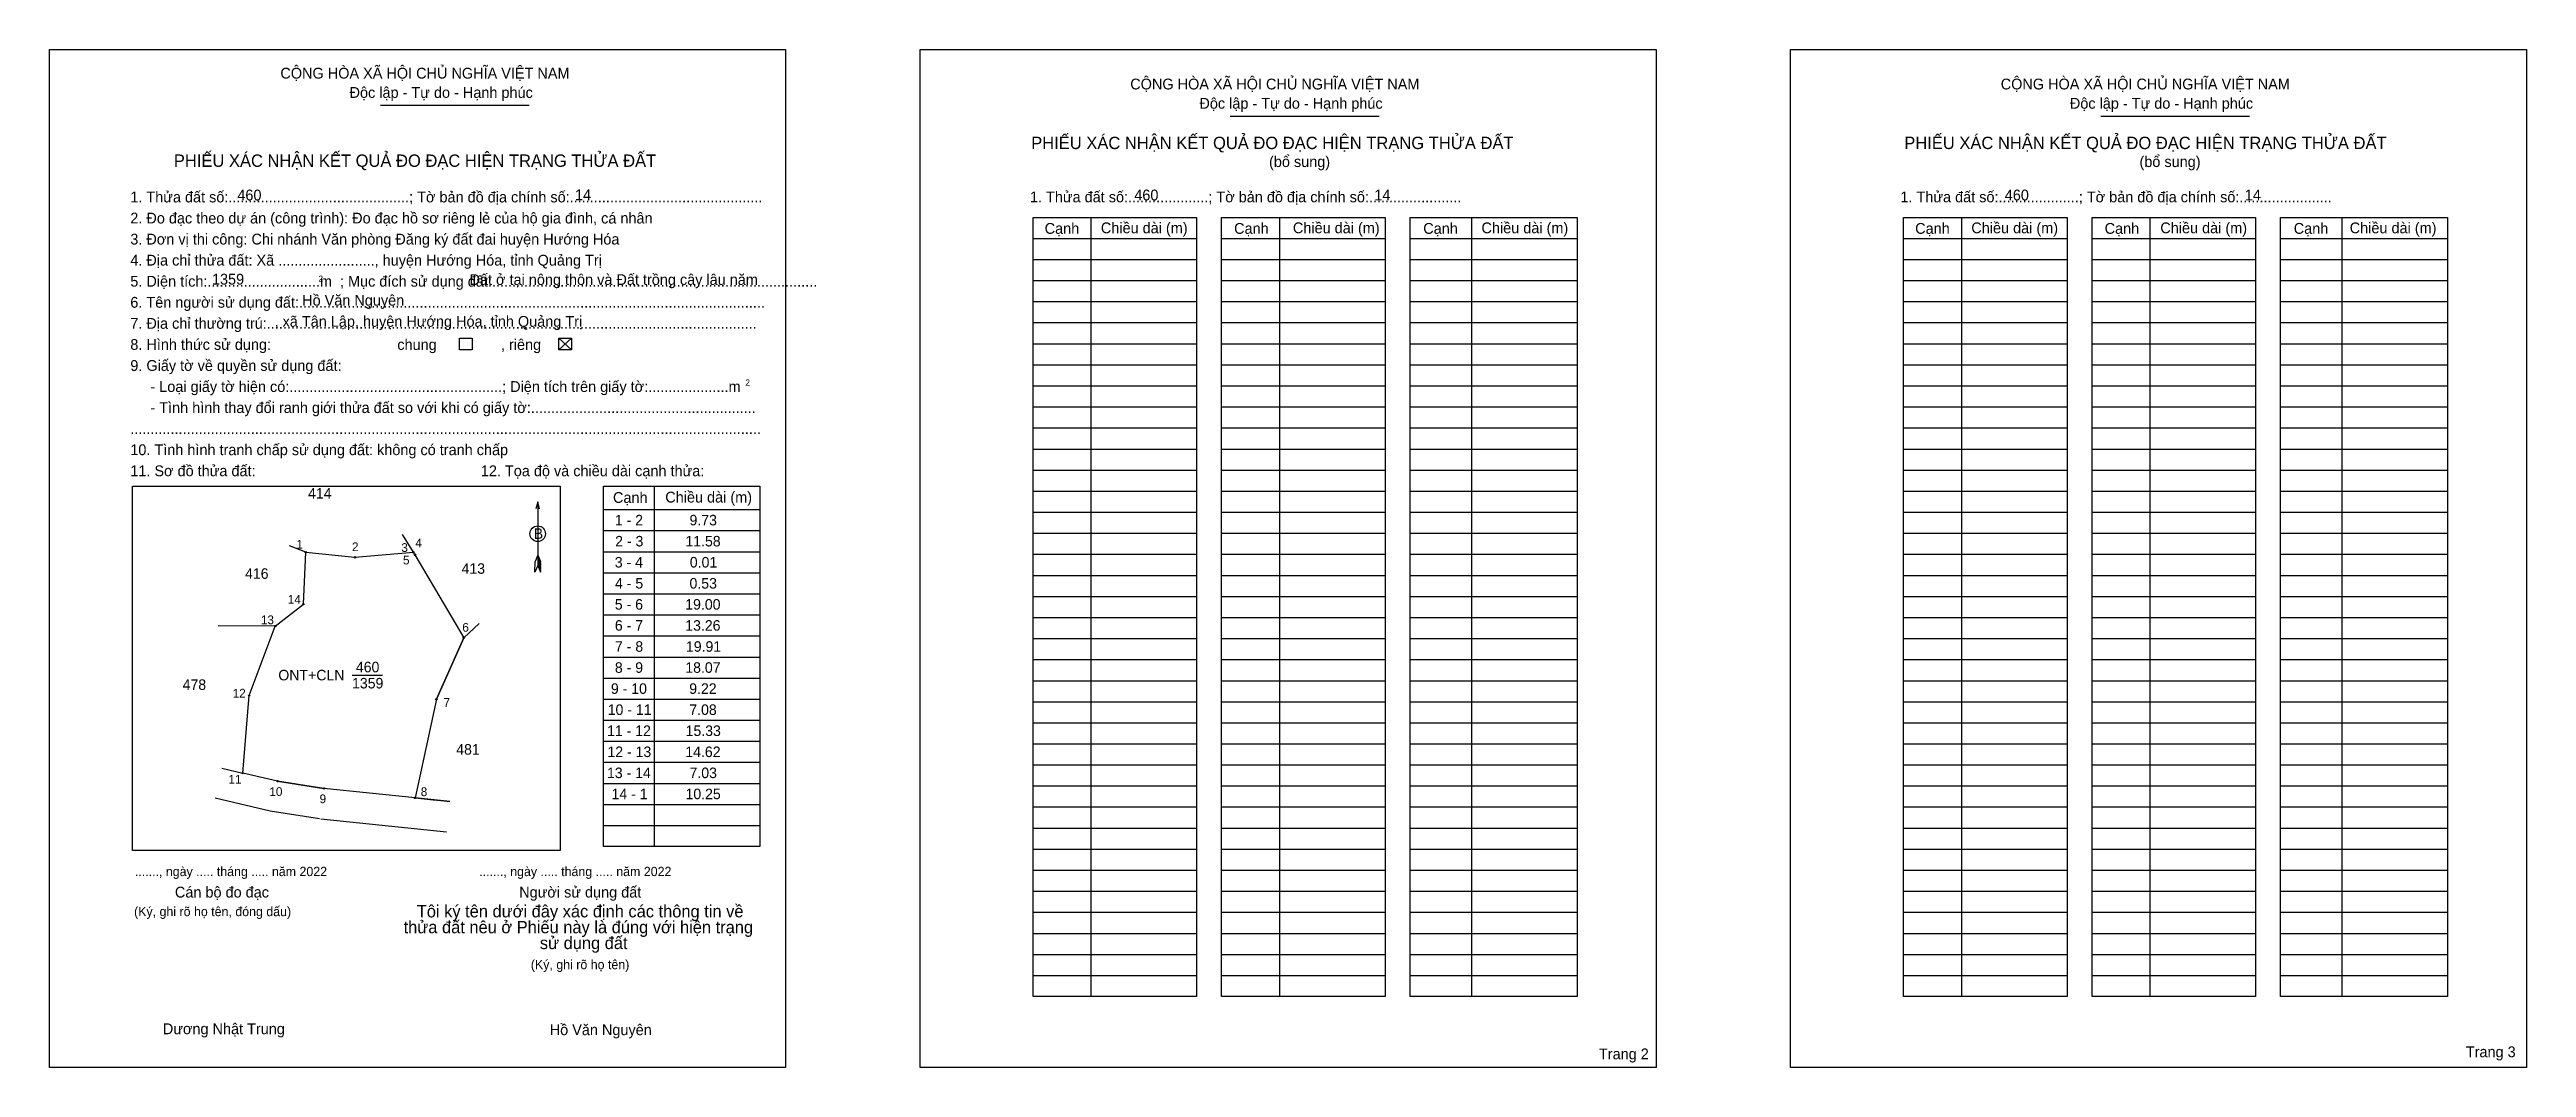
# Model space of a CAD drawing. Extents: x 548361 to 548849, y 1836200 to 1836400.
import ezdxf

# ---------------------------------------------------------------- set-up
doc = ezdxf.new("R2010")
doc.units = 0
for name, color, linetype in [('Level 1', 7, 'Continuous'), ('Level 10', 7, 'Continuous'), ('Level 11', 7, 'Continuous'), ('Level 13', 7, 'Continuous'), ('Level 2', 7, 'Continuous'), ('Level 25', 7, 'Continuous'), ('Level 27', 7, 'Continuous'), ('Level 36', 7, 'Continuous'), ('Level 48', 7, 'Continuous'), ('Level 50', 7, 'Continuous'), ('Level 52', 7, 'Continuous'), ('Level 55', 7, 'Continuous'), ('Level 6', 7, 'Continuous'), ('Level 9', 7, 'Continuous')]:
    doc.layers.add(name, color=color, linetype=linetype)

msp = doc.modelspace()

# ---------------------------------------------------------------- linework, layer by layer
at = {"layer": 'Level 1'}
for p, q in [((548361.4, 1836400.17), (548361.4, 1836400.17)), ((548532.92, 1836400.17), (548532.92, 1836400.17)), ((548426.6, 1836389.2), (548455.92, 1836389.2)), ((548594.05, 1836387.05), (548623.38, 1836387.05)), ((548765.57, 1836387.05), (548794.9, 1836387.05)), ((548566.59, 1836367.11), (548566.59, 1836213.57)), ((548603.74, 1836367.11), (548603.74, 1836213.57)), ((548641.59, 1836367.11), (548641.59, 1836213.57)), ((548738.11, 1836367.11), (548738.11, 1836213.57)), ((548775.27, 1836367.11), (548775.27, 1836213.57)), ((548813.11, 1836367.11), (548813.11, 1836213.57)), ((548555.18, 1836362.96), (548587.41, 1836362.96)), ((548592.33, 1836362.96), (548624.56, 1836362.96)), ((548629.48, 1836362.96), (548662.41, 1836362.96)), ((548726.7, 1836362.96), (548758.93, 1836362.96)), ((548763.85, 1836362.96), (548796.09, 1836362.96)), ((548801.01, 1836362.96), (548833.93, 1836362.96)), ((548555.18, 1836358.81), (548587.41, 1836358.81)), ((548592.33, 1836358.81), (548624.56, 1836358.81)), ((548629.48, 1836358.81), (548662.41, 1836358.81)), ((548726.7, 1836358.81), (548758.93, 1836358.81)), ((548763.85, 1836358.81), (548796.09, 1836358.81)), ((548801.01, 1836358.81), (548833.93, 1836358.81)), ((548555.18, 1836354.66), (548587.41, 1836354.66)), ((548592.33, 1836354.66), (548624.56, 1836354.66)), ((548629.48, 1836354.66), (548662.41, 1836354.66)), ((548726.7, 1836354.66), (548758.93, 1836354.66)), ((548763.85, 1836354.66), (548796.09, 1836354.66)), ((548801.01, 1836354.66), (548833.93, 1836354.66)), ((548555.18, 1836350.51), (548587.41, 1836350.51)), ((548592.33, 1836350.51), (548624.56, 1836350.51)), ((548629.48, 1836350.51), (548662.41, 1836350.51)), ((548726.7, 1836350.51), (548758.93, 1836350.51)), ((548763.85, 1836350.51), (548796.09, 1836350.51)), ((548801.01, 1836350.51), (548833.93, 1836350.51)), ((548461.75, 1836343.29), (548464.24, 1836340.97)), ((548461.75, 1836340.97), (548464.24, 1836343.29)), ((548555.18, 1836346.36), (548587.41, 1836346.36)), ((548592.33, 1836346.36), (548624.56, 1836346.36)), ((548629.48, 1836346.36), (548662.41, 1836346.36)), ((548726.7, 1836346.36), (548758.93, 1836346.36)), ((548763.85, 1836346.36), (548796.09, 1836346.36)), ((548801.01, 1836346.36), (548833.93, 1836346.36)), ((548555.18, 1836342.21), (548587.41, 1836342.21)), ((548555.18, 1836338.06), (548587.41, 1836338.06)), ((548592.33, 1836342.21), (548624.56, 1836342.21)), ((548592.33, 1836338.06), (548624.56, 1836338.06)), ((548629.48, 1836342.21), (548662.41, 1836342.21)), ((548629.48, 1836338.06), (548662.41, 1836338.06)), ((548726.7, 1836342.21), (548758.93, 1836342.21)), ((548726.7, 1836338.06), (548758.93, 1836338.06)), ((548763.85, 1836342.21), (548796.09, 1836342.21)), ((548763.85, 1836338.06), (548796.09, 1836338.06)), ((548801.01, 1836342.21), (548833.93, 1836342.21)), ((548801.01, 1836338.06), (548833.93, 1836338.06)), ((548555.18, 1836333.91), (548587.41, 1836333.91)), ((548592.33, 1836333.91), (548624.56, 1836333.91)), ((548629.48, 1836333.91), (548662.41, 1836333.91)), ((548726.7, 1836333.91), (548758.93, 1836333.91)), ((548763.85, 1836333.91), (548796.09, 1836333.91)), ((548801.01, 1836333.91), (548833.93, 1836333.91)), ((548555.18, 1836329.76), (548587.41, 1836329.76)), ((548592.33, 1836329.76), (548624.56, 1836329.76)), ((548629.48, 1836329.76), (548662.41, 1836329.76)), ((548726.7, 1836329.76), (548758.93, 1836329.76)), ((548763.85, 1836329.76), (548796.09, 1836329.76)), ((548801.01, 1836329.76), (548833.93, 1836329.76)), ((548555.18, 1836325.61), (548587.41, 1836325.61)), ((548592.33, 1836325.61), (548624.56, 1836325.61)), ((548629.48, 1836325.61), (548662.41, 1836325.61)), ((548726.7, 1836325.61), (548758.93, 1836325.61)), ((548763.85, 1836325.61), (548796.09, 1836325.61)), ((548801.01, 1836325.61), (548833.93, 1836325.61)), ((548555.18, 1836321.46), (548587.41, 1836321.46)), ((548592.33, 1836321.46), (548624.56, 1836321.46)), ((548629.48, 1836321.46), (548662.41, 1836321.46)), ((548726.7, 1836321.46), (548758.93, 1836321.46)), ((548763.85, 1836321.46), (548796.09, 1836321.46)), ((548801.01, 1836321.46), (548833.93, 1836321.46)), ((548377.73, 1836314.14), (548377.73, 1836314.14)), ((548480.51, 1836314.16), (548480.51, 1836243.13)), ((548555.18, 1836317.31), (548587.41, 1836317.31)), ((548555.18, 1836313.16), (548587.41, 1836313.16)), ((548592.33, 1836317.31), (548624.56, 1836317.31)), ((548592.33, 1836313.16), (548624.56, 1836313.16)), ((548629.48, 1836317.31), (548662.41, 1836317.31)), ((548629.48, 1836313.16), (548662.41, 1836313.16)), ((548726.7, 1836317.31), (548758.93, 1836317.31)), ((548726.7, 1836313.16), (548758.93, 1836313.16)), ((548763.85, 1836317.31), (548796.09, 1836317.31)), ((548763.85, 1836313.16), (548796.09, 1836313.16)), ((548801.01, 1836317.31), (548833.93, 1836317.31)), ((548801.01, 1836313.16), (548833.93, 1836313.16)), ((548457.58, 1836311.04), (548457.58, 1836298.48)), ((548470.55, 1836309.52), (548501.33, 1836309.52)), ((548555.18, 1836309.01), (548587.41, 1836309.01)), ((548592.33, 1836309.01), (548624.56, 1836309.01)), ((548629.48, 1836309.01), (548662.41, 1836309.01)), ((548726.7, 1836309.01), (548758.93, 1836309.01)), ((548763.85, 1836309.01), (548796.09, 1836309.01)), ((548801.01, 1836309.01), (548833.93, 1836309.01)), ((548470.55, 1836305.37), (548501.33, 1836305.37)), ((548555.18, 1836304.86), (548587.41, 1836304.86)), ((548592.33, 1836304.86), (548624.56, 1836304.86)), ((548629.48, 1836304.86), (548662.41, 1836304.86)), ((548726.7, 1836304.86), (548758.93, 1836304.86)), ((548763.85, 1836304.86), (548796.09, 1836304.86)), ((548801.01, 1836304.86), (548833.93, 1836304.86)), ((548457.03, 1836297.2), (548457.06, 1836299.28)), ((548457.58, 1836298.48), (548457.03, 1836297.2)), ((548457.58, 1836300.56), (548457.06, 1836299.28)), ((548457.58, 1836300.56), (548458.11, 1836299.28)), ((548457.58, 1836300.38), (548458.11, 1836299.09)), ((548457.58, 1836300.2), (548458.11, 1836298.91)), ((548457.58, 1836300.02), (548458.12, 1836298.72)), ((548457.58, 1836299.83), (548458.12, 1836298.54)), ((548457.58, 1836299.65), (548458.12, 1836298.35)), ((548457.58, 1836299.47), (548458.12, 1836298.16)), ((548457.58, 1836299.29), (548458.13, 1836297.98)), ((548457.58, 1836299.11), (548458.13, 1836297.79)), ((548457.58, 1836298.93), (548458.13, 1836297.6)), ((548457.58, 1836298.75), (548458.13, 1836297.42)), ((548457.58, 1836298.48), (548458.13, 1836297.2)), ((548458.13, 1836297.2), (548458.11, 1836299.28)), ((548470.55, 1836301.22), (548501.33, 1836301.22)), ((548555.18, 1836300.71), (548587.41, 1836300.71)), ((548592.33, 1836300.71), (548624.56, 1836300.71)), ((548629.48, 1836300.71), (548662.41, 1836300.71)), ((548726.7, 1836300.71), (548758.93, 1836300.71)), ((548763.85, 1836300.71), (548796.09, 1836300.71)), ((548801.01, 1836300.71), (548833.93, 1836300.71)), ((548470.55, 1836297.07), (548501.33, 1836297.07)), ((548555.18, 1836296.56), (548587.41, 1836296.56)), ((548592.33, 1836296.56), (548624.56, 1836296.56)), ((548629.48, 1836296.56), (548662.41, 1836296.56)), ((548726.7, 1836296.56), (548758.93, 1836296.56)), ((548763.85, 1836296.56), (548796.09, 1836296.56)), ((548801.01, 1836296.56), (548833.93, 1836296.56)), ((548470.55, 1836292.92), (548501.33, 1836292.92)), ((548470.55, 1836288.77), (548501.33, 1836288.77)), ((548555.18, 1836292.41), (548587.41, 1836292.41)), ((548592.33, 1836292.41), (548624.56, 1836292.41)), ((548629.48, 1836292.41), (548662.41, 1836292.41)), ((548726.7, 1836292.41), (548758.93, 1836292.41)), ((548763.85, 1836292.41), (548796.09, 1836292.41)), ((548801.01, 1836292.41), (548833.93, 1836292.41)), ((548470.55, 1836284.62), (548501.33, 1836284.62)), ((548555.18, 1836288.26), (548587.41, 1836288.26)), ((548555.18, 1836284.11), (548587.41, 1836284.11)), ((548592.33, 1836288.26), (548624.56, 1836288.26)), ((548592.33, 1836284.11), (548624.56, 1836284.11)), ((548629.48, 1836288.26), (548662.41, 1836288.26)), ((548629.48, 1836284.11), (548662.41, 1836284.11)), ((548726.7, 1836288.26), (548758.93, 1836288.26)), ((548726.7, 1836284.11), (548758.93, 1836284.11)), ((548763.85, 1836288.26), (548796.09, 1836288.26)), ((548763.85, 1836284.11), (548796.09, 1836284.11)), ((548801.01, 1836288.26), (548833.93, 1836288.26)), ((548801.01, 1836284.11), (548833.93, 1836284.11)), ((548470.55, 1836280.47), (548501.33, 1836280.47)), ((548555.18, 1836279.96), (548587.41, 1836279.96)), ((548592.33, 1836279.96), (548624.56, 1836279.96)), ((548629.48, 1836279.96), (548662.41, 1836279.96)), ((548726.7, 1836279.96), (548758.93, 1836279.96)), ((548763.85, 1836279.96), (548796.09, 1836279.96)), ((548801.01, 1836279.96), (548833.93, 1836279.96)), ((548470.55, 1836276.33), (548501.33, 1836276.33)), ((548555.18, 1836275.81), (548587.41, 1836275.81)), ((548592.33, 1836275.81), (548624.56, 1836275.81)), ((548629.48, 1836275.81), (548662.41, 1836275.81)), ((548726.7, 1836275.81), (548758.93, 1836275.81)), ((548763.85, 1836275.81), (548796.09, 1836275.81)), ((548801.01, 1836275.81), (548833.93, 1836275.81)), ((548470.55, 1836272.18), (548501.33, 1836272.18)), ((548555.18, 1836271.66), (548587.41, 1836271.66)), ((548592.33, 1836271.66), (548624.56, 1836271.66)), ((548629.48, 1836271.66), (548662.41, 1836271.66)), ((548726.7, 1836271.66), (548758.93, 1836271.66)), ((548763.85, 1836271.66), (548796.09, 1836271.66)), ((548801.01, 1836271.66), (548833.93, 1836271.66)), ((548470.55, 1836268.03), (548501.33, 1836268.03)), ((548555.18, 1836267.51), (548587.41, 1836267.51)), ((548592.33, 1836267.51), (548624.56, 1836267.51)), ((548629.48, 1836267.51), (548662.41, 1836267.51)), ((548726.7, 1836267.51), (548758.93, 1836267.51)), ((548763.85, 1836267.51), (548796.09, 1836267.51)), ((548801.01, 1836267.51), (548833.93, 1836267.51)), ((548470.55, 1836263.88), (548501.33, 1836263.88)), ((548470.55, 1836259.73), (548501.33, 1836259.73)), ((548555.18, 1836263.36), (548587.41, 1836263.36)), ((548592.33, 1836263.36), (548624.56, 1836263.36)), ((548629.48, 1836263.36), (548662.41, 1836263.36)), ((548726.7, 1836263.36), (548758.93, 1836263.36)), ((548763.85, 1836263.36), (548796.09, 1836263.36)), ((548801.01, 1836263.36), (548833.93, 1836263.36)), ((548470.55, 1836255.58), (548501.33, 1836255.58)), ((548555.18, 1836259.21), (548587.41, 1836259.21)), ((548555.18, 1836255.06), (548587.41, 1836255.06)), ((548592.33, 1836259.21), (548624.56, 1836259.21)), ((548592.33, 1836255.06), (548624.56, 1836255.06)), ((548629.48, 1836259.21), (548662.41, 1836259.21)), ((548629.48, 1836255.06), (548662.41, 1836255.06)), ((548726.7, 1836259.21), (548758.93, 1836259.21)), ((548726.7, 1836255.06), (548758.93, 1836255.06)), ((548763.85, 1836259.21), (548796.09, 1836259.21)), ((548763.85, 1836255.06), (548796.09, 1836255.06)), ((548801.01, 1836259.21), (548833.93, 1836259.21)), ((548801.01, 1836255.06), (548833.93, 1836255.06)), ((548470.55, 1836251.43), (548501.33, 1836251.43)), ((548555.18, 1836250.92), (548587.41, 1836250.92)), ((548592.33, 1836250.92), (548624.56, 1836250.92)), ((548629.48, 1836250.92), (548662.41, 1836250.92)), ((548726.7, 1836250.92), (548758.93, 1836250.92)), ((548763.85, 1836250.92), (548796.09, 1836250.92)), ((548801.01, 1836250.92), (548833.93, 1836250.92)), ((548470.55, 1836247.28), (548501.33, 1836247.28)), ((548555.18, 1836246.77), (548587.41, 1836246.77)), ((548592.33, 1836246.77), (548624.56, 1836246.77)), ((548629.48, 1836246.77), (548662.41, 1836246.77)), ((548726.7, 1836246.77), (548758.93, 1836246.77)), ((548763.85, 1836246.77), (548796.09, 1836246.77)), ((548801.01, 1836246.77), (548833.93, 1836246.77)), ((548462.02, 1836242.33), (548462.02, 1836242.33)), ((548555.18, 1836242.62), (548587.41, 1836242.62)), ((548592.33, 1836242.62), (548624.56, 1836242.62)), ((548629.48, 1836242.62), (548662.41, 1836242.62)), ((548726.7, 1836242.62), (548758.93, 1836242.62)), ((548763.85, 1836242.62), (548796.09, 1836242.62)), ((548801.01, 1836242.62), (548833.93, 1836242.62)), ((548555.18, 1836238.47), (548587.41, 1836238.47)), ((548592.33, 1836238.47), (548624.56, 1836238.47)), ((548629.48, 1836238.47), (548662.41, 1836238.47)), ((548726.7, 1836238.47), (548758.93, 1836238.47)), ((548763.85, 1836238.47), (548796.09, 1836238.47)), ((548801.01, 1836238.47), (548833.93, 1836238.47)), ((548555.18, 1836234.32), (548587.41, 1836234.32)), ((548555.18, 1836230.17), (548587.41, 1836230.17)), ((548592.33, 1836234.32), (548624.56, 1836234.32)), ((548592.33, 1836230.17), (548624.56, 1836230.17)), ((548629.48, 1836234.32), (548662.41, 1836234.32)), ((548629.48, 1836230.17), (548662.41, 1836230.17)), ((548726.7, 1836234.32), (548758.93, 1836234.32)), ((548726.7, 1836230.17), (548758.93, 1836230.17)), ((548763.85, 1836234.32), (548796.09, 1836234.32)), ((548763.85, 1836230.17), (548796.09, 1836230.17)), ((548801.01, 1836234.32), (548833.93, 1836234.32)), ((548801.01, 1836230.17), (548833.93, 1836230.17)), ((548555.18, 1836226.02), (548587.41, 1836226.02)), ((548592.33, 1836226.02), (548624.56, 1836226.02)), ((548629.48, 1836226.02), (548662.41, 1836226.02)), ((548726.7, 1836226.02), (548758.93, 1836226.02)), ((548763.85, 1836226.02), (548796.09, 1836226.02)), ((548801.01, 1836226.02), (548833.93, 1836226.02)), ((548555.18, 1836221.87), (548587.41, 1836221.87)), ((548592.33, 1836221.87), (548624.56, 1836221.87)), ((548629.48, 1836221.87), (548662.41, 1836221.87)), ((548726.7, 1836221.87), (548758.93, 1836221.87)), ((548763.85, 1836221.87), (548796.09, 1836221.87)), ((548801.01, 1836221.87), (548833.93, 1836221.87)), ((548555.18, 1836217.72), (548587.41, 1836217.72)), ((548592.33, 1836217.72), (548624.56, 1836217.72)), ((548629.48, 1836217.72), (548662.41, 1836217.72)), ((548726.7, 1836217.72), (548758.93, 1836217.72)), ((548763.85, 1836217.72), (548796.09, 1836217.72)), ((548801.01, 1836217.72), (548833.93, 1836217.72)), ((548506.42, 1836199.59), (548506.42, 1836199.59)), ((548677.93, 1836199.59), (548677.93, 1836199.59))]:
    msp.add_line(p, q, dxfattribs=at)
for points in [[(548555.18, 1836367.11), (548587.41, 1836367.11), (548587.41, 1836213.57), (548555.18, 1836213.57)], [(548592.33, 1836367.11), (548624.56, 1836367.11), (548624.56, 1836213.57), (548592.33, 1836213.57)], [(548629.48, 1836367.11), (548662.41, 1836367.11), (548662.41, 1836213.57), (548629.48, 1836213.57)], [(548726.7, 1836367.11), (548758.93, 1836367.11), (548758.93, 1836213.57), (548726.7, 1836213.57)], [(548763.85, 1836367.11), (548796.09, 1836367.11), (548796.09, 1836213.57), (548763.85, 1836213.57)], [(548801.01, 1836367.11), (548833.93, 1836367.11), (548833.93, 1836213.57), (548801.01, 1836213.57)], [(548377.73, 1836314.14), (548462.02, 1836314.14), (548462.02, 1836242.33), (548377.73, 1836242.33)], [(548470.55, 1836314.16), (548501.33, 1836314.16), (548501.33, 1836243.13), (548470.55, 1836243.13)]]:
    msp.add_lwpolyline(points, close=True, dxfattribs=at)
msp.add_lwpolyline([(548457.94, 1836309.7), (548457.58, 1836311.04), (548457.22, 1836309.7)], dxfattribs=at)
msp.add_circle((548457.58, 1836304.76), 1.53, dxfattribs=at)
at = {"layer": 'Level 10'}
msp.add_lwpolyline([(548411.88, 1836301.12), (548421.56, 1836300.12), (548433.1, 1836301.1), (548433.11, 1836301.1), (548433.38, 1836300.64), (548443.02, 1836284.27), (548437.63, 1836272.16), (548433.42, 1836252.7), (548415.45, 1836254.58), (548406.34, 1836255.99), (548399.45, 1836257.61), (548400.73, 1836272.88), (548405.88, 1836286.56), (548411.43, 1836290.88)], close=True, dxfattribs=at)
at = {"layer": 'Level 11'}
for centre in [(548411.88, 1836301.12), (548411.88, 1836301.12), (548421.56, 1836300.12), (548433.1, 1836301.1), (548433.11, 1836301.1), (548433.38, 1836300.64), (548411.43, 1836290.88), (548405.88, 1836286.56), (548443.02, 1836284.27), (548400.73, 1836272.88), (548437.63, 1836272.16), (548399.45, 1836257.61), (548406.34, 1836255.99), (548415.45, 1836254.58), (548433.42, 1836252.7)]:
    msp.add_circle(centre, 0.138, dxfattribs=at)
at = {"layer": 'Level 2'}
for points in [[(548361.39, 1836400.17), (548506.41, 1836400.17), (548506.41, 1836199.59), (548361.39, 1836199.59)], [(548532.92, 1836400.17), (548677.94, 1836400.17), (548677.94, 1836199.59), (548532.92, 1836199.59)], [(548704.44, 1836400.17), (548849.46, 1836400.17), (548849.46, 1836199.59), (548704.44, 1836199.59)]]:
    msp.add_lwpolyline(points, close=True, dxfattribs=at)
at = {"layer": 'Level 25'}
for p, q in [((548437.63, 1836272.16), (548443.02, 1836284.27)), ((548406.34, 1836255.99), (548415.45, 1836254.58))]:
    msp.add_line(p, q, dxfattribs=at)
at = {"layer": 'Level 27'}
for p, q in [((548433.1, 1836301.1), (548430.92, 1836304.63)), ((548443.02, 1836284.27), (548446.06, 1836287.1)), ((548433.42, 1836252.7), (548437.55, 1836252.27))]:
    msp.add_line(p, q, dxfattribs=at)
at = {"layer": 'Level 50'}
for points in [[(548442.15, 1836343.29), (548444.64, 1836343.29), (548444.64, 1836340.97), (548442.15, 1836340.97)], [(548461.75, 1836343.29), (548464.24, 1836343.29), (548464.24, 1836340.97), (548461.75, 1836340.97)]]:
    msp.add_lwpolyline(points, close=True, dxfattribs=at)
at = {"layer": 'Level 9'}
for p, q in [((548411.88, 1836301.12), (548408.7, 1836302.4)), ((548405.88, 1836286.56), (548394.6, 1836286.63)), ((548421, 1836276.91), (548427, 1836276.91)), ((548395.37, 1836258.56), (548399.45, 1836257.61)), ((548394, 1836252.72), (548404.9, 1836250.17)), ((548404.9, 1836250.17), (548414.6, 1836248.64)), ((548440.26, 1836251.99), (548433.42, 1836252.7)), ((548436.67, 1836252.42), (548440.26, 1836251.99)), ((548414.84, 1836248.61), (548439.64, 1836246.02))]:
    msp.add_line(p, q, dxfattribs=at)

# ---------------------------------------------------------------- texts
at = {"layer": 'Level 1'}
for s, height, p in [('CỘNG HÒA XÃ HỘI CHỦ NGHĨA VIỆT NAM', 2.1302, (548406.88, 1836394.45)), ('Độc lập - Tự do - Hạnh phúc', 2.1302, (548420.51, 1836390.65)), ('CỘNG HÒA XÃ HỘI CHỦ NGHĨA VIỆT NAM', 2.1302, (548574.34, 1836392.31)), ('CỘNG HÒA XÃ HỘI CHỦ NGHĨA VIỆT NAM', 2.1302, (548745.86, 1836392.31)), ('Độc lập - Tự do - Hạnh phúc', 2.1302, (548587.97, 1836388.51)), ('Độc lập - Tự do - Hạnh phúc', 2.1302, (548759.49, 1836388.51)), ('PHIẾU XÁC NHẬN KẾT QUẢ ĐO ĐẠC HIỆN TRẠNG THỬA ĐẤT', 2.4347, (548554.83, 1836380.56)), ('PHIẾU XÁC NHẬN KẾT QUẢ ĐO ĐẠC HIỆN TRẠNG THỬA ĐẤT', 2.4347, (548726.86, 1836380.56)), ('PHIẾU XÁC NHẬN KẾT QUẢ ĐO ĐẠC HIỆN TRẠNG THỬA ĐẤT', 2.4347, (548385.89, 1836377.06)), ('(bổ sung)', 2.13, (548601.69, 1836377.02)), ('(bổ sung)', 2.13, (548773.21, 1836377.02)), ('1. Thửa đất số:.............................................; Tờ bản đồ địa chính số:................................................', 2.13017, (548377.31, 1836370.05)), ('1. Thửa đất số:....................; Tờ bản đồ địa chính số:.......................', 2.1302, (548554.58, 1836370.07)), ('1. Thửa đất số:....................; Tờ bản đồ địa chính số:.......................', 2.1302, (548726.1, 1836370.07)), ('2. Đo đạc theo dự án (công trình): Đo đạc hồ sơ riêng lẻ của hộ gia đình, cá nhân', 2.1302, (548377.31, 1836365.9)), ('3. Đơn vị thi công: Chi nhánh Văn phòng Đăng ký đất đai huyện Hướng Hóa', 2.1302, (548377.31, 1836361.75)), ('Cạnh', 2.13, (548557.48, 1836363.86)), ('Chiều dài (m)', 2.1302, (548568.55, 1836363.97)), ('Cạnh', 2.13, (548594.81, 1836363.86)), ('Chiều dài (m)', 2.1302, (548606.39, 1836363.97)), ('Cạnh', 2.13, (548632.08, 1836363.86)), ('Chiều dài (m)', 2.1302, (548643.55, 1836363.97)), ('Cạnh', 2.13, (548729.01, 1836363.86)), ('Chiều dài (m)', 2.1302, (548740.07, 1836363.97)), ('Cạnh', 2.13, (548766.34, 1836363.86)), ('Chiều dài (m)', 2.1302, (548777.31, 1836363.97)), ('Cạnh', 2.13, (548803.6, 1836363.86)), ('Chiều dài (m)', 2.1302, (548814.63, 1836363.97)), ('4. Địa chỉ thửa đất: Xã ........................, huyện Hướng Hóa, tỉnh Quảng Trị', 2.1302, (548377.31, 1836357.6)), ('5. Diện tích:............................m  ; Mục đích sử dụng đất:.................................................................................', 2.13017, (548377.31, 1836353.45)), ('2', 1.22, (548414.38, 1836354.41)), ('6. Tên người sử dụng đất:....................................................................................................................', 2.13017, (548377.31, 1836349.3)), ('7. Địa chỉ thường trú:..........................................................................................................................', 2.13017, (548377.31, 1836345.15)), ('chung                , riêng', 2.1302, (548429.92, 1836340.98)), ('9. Giấy tờ về quyền sử dụng đất:', 2.1302, (548377.31, 1836336.85)), ('     - Loại giấy tờ hiện có:.....................................................; Diện tích trên giấy tờ:....................m', 2.13017, (548377.31, 1836332.7)), ('2', 1.22, (548498.51, 1836333.94)), ('     - Tình hình thay đổi ranh giới thửa đất so với khi có giấy tờ:........................................................', 2.13017, (548377.31, 1836328.55)), ('.............................................................................................................................................................', 2.13017, (548377.31, 1836324.4)), ('10. Tình hình tranh chấp sử dụng đất: không có tranh chấp', 2.1302, (548377.31, 1836320.25)), ('11. Sơ đồ thửa đất:', 2.1302, (548377.31, 1836316.1)), ('12. Tọa độ và chiều dài cạnh thửa:', 2.1302, (548446.38, 1836316.1)), ('Cạnh', 2.13, (548472.42, 1836310.84)), ('Chiều dài (m)', 2.1302, (548482.72, 1836310.91)), ('B', 2.07, (548456.81, 1836303.75)), ('......., ngày ..... tháng ..... năm 2022', 1.826, (548378.21, 1836237.3)), ('Cán bộ đo đạc', 2.1302, (548386.1, 1836233.08)), ('......., ngày ..... tháng ..... năm 2022', 1.826, (548446.06, 1836237.3)), ('Người sử dụng đất', 2.1302, (548453.94, 1836233.08)), ('(Ký, ghi rõ họ tên, đóng dấu)', 1.826, (548378.05, 1836229.41)), ('Tôi ký tên dưới đây xác định các thông tin về', 2.4206, (548433.75, 1836229.17)), ('thửa đất nêu ở Phiếu này là đúng với hiện trạng', 2.4206, (548431.16, 1836226.04)), ('sử dụng đất', 2.4206, (548458.01, 1836222.92)), ('(Ký, ghi rõ họ tên)', 1.826, (548456.23, 1836218.96)), ('Dương Nhật Trung', 2.1302, (548383.72, 1836206.15)), ('Trang 2', 2.13, (548666.7, 1836201.2)), ('Trang 3', 2.13, (548837.51, 1836201.61))]:
    msp.add_text(s, height=height, dxfattribs=at).set_placement(p)
at = {"layer": 'Level 13'}
for s, p in [('460', (548421.76, 1836277.46)), ('ONT+CLN', (548406.48, 1836275.87)), ('1359', (548421, 1836274.28))]:
    msp.add_text(s, height=2.075, dxfattribs=at).set_placement(p)
at = {"layer": 'Level 36'}
for s, p in [('414', (548412.34, 1836311.69)), ('413', (548442.58, 1836296.87)), ('416', (548399.92, 1836295.88)), ('478', (548387.62, 1836273.99)), ('481', (548441.53, 1836261.23))]:
    msp.add_text(s, height=2.075, dxfattribs=at).set_placement(p)
at = {"layer": 'Level 48'}
msp.add_text('8. Hình thức sử dụng:', height=2.1302, dxfattribs=at).set_placement((548377.31, 1836341))
at = {"layer": 'Level 52'}
for s, p in [('1 - 2', (548472.78, 1836306.41)), ('9.73', (548487.5, 1836306.41)), ('2 - 3', (548472.85, 1836302.26)), ('11.58', (548486.69, 1836302.26)), ('3 - 4', (548472.77, 1836298.11)), ('0.01', (548487.56, 1836298.11)), ('4 - 5', (548472.82, 1836293.96)), ('0.53', (548487.5, 1836293.96)), ('5 - 6', (548472.78, 1836289.81)), ('19.00', (548486.66, 1836289.81)), ('6 - 7', (548472.79, 1836285.66)), ('13.26', (548486.66, 1836285.66)), ('8 - 9', (548472.79, 1836277.36)), ('7 - 8', (548472.81, 1836281.51)), ('18.07', (548486.67, 1836277.36)), ('19.91', (548486.79, 1836281.51)), ('9 - 10', (548472.01, 1836273.21)), ('9.22', (548487.44, 1836273.21)), ('10 - 11', (548471.38, 1836269.06)), ('7.08', (548487.46, 1836269.06)), ('11 - 12', (548471.25, 1836264.91)), ('15.33', (548486.73, 1836264.91)), ('12 - 13', (548471.32, 1836260.76)), ('14.62', (548486.67, 1836260.76)), ('13 - 14', (548471.24, 1836256.61)), ('14 - 1', (548472.14, 1836252.46)), ('10.25', (548486.71, 1836252.46)), ('7.03', (548487.5, 1836256.61))]:
    msp.add_text(s, height=2.075, dxfattribs=at).set_placement(p)
at = {"layer": 'Level 55'}
for s, p in [('1', (548411.86, 1836301.12)), ('2', (548421.54, 1836300.12)), ('3', (548433.08, 1836301.1)), ('4', (548433.09, 1836301.1)), ('5', (548433.36, 1836300.64)), ('14', (548411.38, 1836290.88)), ('13', (548405.83, 1836286.56)), ('6', (548443, 1836284.27)), ('12', (548400.68, 1836272.88)), ('7', (548437.61, 1836272.16)), ('11', (548399.4, 1836257.61)), ('10', (548406.29, 1836255.99)), ('9', (548415.42, 1836254.58)), ('8', (548433.4, 1836252.7))]:
    msp.add_text(s, height=0.0692, dxfattribs=at).set_placement(p)
at = {"layer": 'Level 6'}
for s, height, p in [('460', 2.13, (548398.4, 1836370.44)), ('14', 2.13, (548464.93, 1836370.47)), ('460', 2.13, (548575.14, 1836370.44)), ('14', 2.13, (548622.45, 1836370.45)), ('460', 2.13, (548746.66, 1836370.44)), ('14', 2.13, (548793.97, 1836370.45)), ('1359', 2.13, (548393.4, 1836353.86)), ('Hồ Văn Nguyên', 2.1303, (548411.17, 1836349.7)), ('Đất ở tại nông thôn và Đất trồng cây lâu năm', 2.1303, (548444.15, 1836353.78)), (', xã Tân Lập, huyện Hướng Hóa, tỉnh Quảng Trị', 2.1303, (548405.73, 1836345.54)), ('Hồ Văn Nguyên', 2.1303, (548459.95, 1836205.96))]:
    msp.add_text(s, height=height, dxfattribs=at).set_placement(p)
at = {"layer": 'Level 9'}
for s, height, p in [('1', 1.73, (548410.04, 1836301.83)), ('4', 1.73, (548433.47, 1836302.08)), ('2', 1.73, (548420.99, 1836301.33)), ('3', 1.73, (548430.71, 1836301.17)), ('5', 1.73, (548431.04, 1836298.72)), ('13', 1.729, (548403.04, 1836286.93)), ('14', 1.729, (548408.35, 1836290.97)), ('6', 1.73, (548442.73, 1836285.46)), ('12', 1.729, (548397.48, 1836272.47)), ('7', 1.73, (548439.02, 1836270.65)), ('11', 1.729, (548396.65, 1836255.52)), ('10', 1.729, (548404.71, 1836253.09)), ('8', 1.73, (548434.54, 1836253.06)), ('9', 1.73, (548414.6, 1836251.66))]:
    msp.add_text(s, height=height, dxfattribs=at).set_placement(p)

doc.saveas('drawing.dxf')
